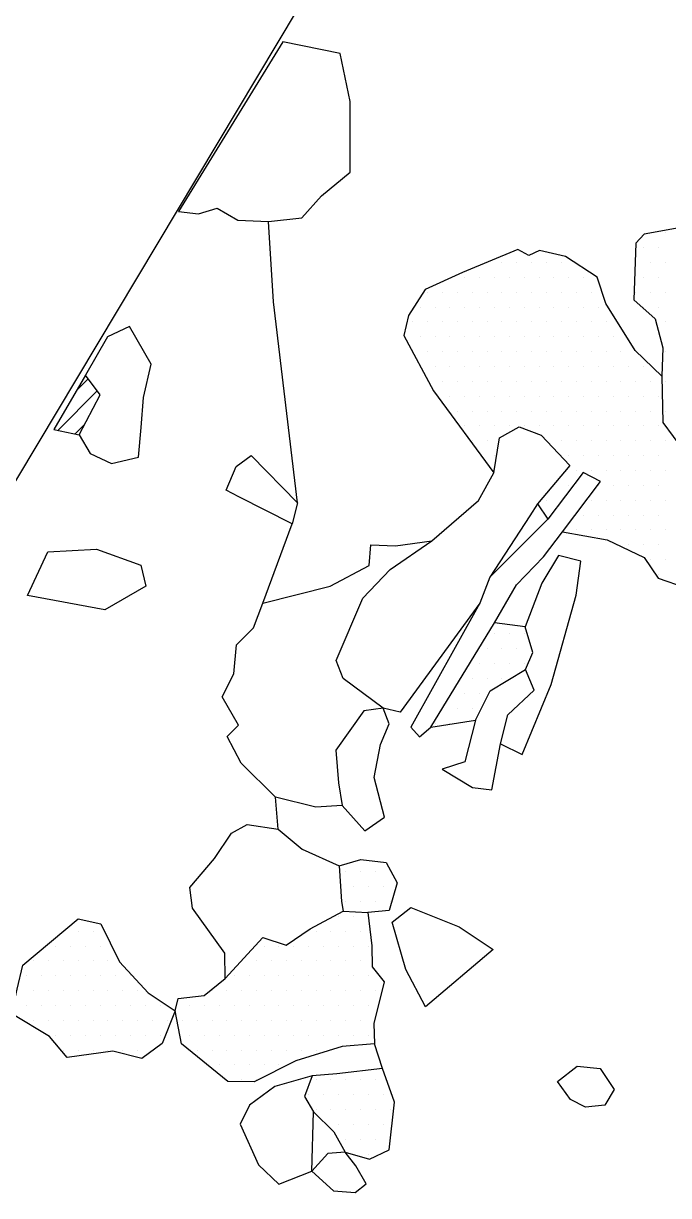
# Model space of a CAD drawing. Header units: metres. Extents: x -13.19 to -9.5, y -12.32 to -7.8.
# Drawn here: x -10.602 to -10.06, y -11.235 to -10.249 of the extents above; entities that cross this region are included whole.
import ezdxf

# ---------------------------------------------------------------- set-up
doc = ezdxf.new("R2010")
doc.units = ezdxf.units.M
doc.header["$LTSCALE"] = 25
doc.header["$MEASUREMENT"] = 0
doc.linetypes.add('STRICHPUNKTX2', pattern=[2, 1, -0.5, 0, -0.5])
doc.layers.get('0').update_dxf_attribs({"linetype": 'CONTINUOUS'})
for name, color, linetype in [('BEFUND', 1, 'CONTINUOUS'), ('FEUER', 1, 'CONTINUOUS'), ('GRABUNGSGRENZE', 3, 'STRICHPUNKTX2'), ('STEINE', 4, 'CONTINUOUS'), ('STEINESCHRAFF', 4, 'CONTINUOUS')]:
    doc.layers.add(name, color=color, linetype=linetype)

# ---------------------------------------------------------------- blocks, each defined once
blk = doc.blocks.new('*X2')
at = {"color": 0}
for p, q in [((-1055.78, -1055.78), (-1054.789, -1054.789)), ((-1057.354, -1059.122), (-1054.037, -1055.805)), ((-1055.887, -1059.423), (-1055.085, -1058.62))]:
    blk.add_line(p, q, dxfattribs=at)
blk = doc.blocks.new('*X7')
at = {"color": 0}
for p, q in [((-1006.25, -1042.5), (-1006.25, -1042.5)), ((-1008.125, -1043.75), (-1008.125, -1043.75)), ((-1006.875, -1043.75), (-1006.875, -1043.75)), ((-1021.25, -1045), (-1021.25, -1045)), ((-1020, -1045), (-1020, -1045)), ((-1018.75, -1045), (-1018.75, -1045)), ((-1017.5, -1045), (-1017.5, -1045)), ((-1016.25, -1045), (-1016.25, -1045)), ((-1015, -1045), (-1015, -1045)), ((-1008.75, -1045), (-1008.75, -1045)), ((-1007.5, -1045), (-1007.5, -1045)), ((-1006.25, -1045), (-1006.25, -1045)), ((-1023.125, -1046.25), (-1023.125, -1046.25)), ((-1021.875, -1046.25), (-1021.875, -1046.25)), ((-1020.625, -1046.25), (-1020.625, -1046.25)), ((-1019.375, -1046.25), (-1019.375, -1046.25)), ((-1018.125, -1046.25), (-1018.125, -1046.25)), ((-1016.875, -1046.25), (-1016.875, -1046.25)), ((-1015.625, -1046.25), (-1015.625, -1046.25)), ((-1014.375, -1046.25), (-1014.375, -1046.25)), ((-1013.125, -1046.25), (-1013.125, -1046.25)), ((-1008.125, -1046.25), (-1008.125, -1046.25)), ((-1006.875, -1046.25), (-1006.875, -1046.25)), ((-1026.25, -1047.5), (-1026.25, -1047.5)), ((-1025, -1047.5), (-1025, -1047.5)), ((-1023.75, -1047.5), (-1023.75, -1047.5)), ((-1022.5, -1047.5), (-1022.5, -1047.5)), ((-1021.25, -1047.5), (-1021.25, -1047.5)), ((-1020, -1047.5), (-1020, -1047.5)), ((-1018.75, -1047.5), (-1018.75, -1047.5)), ((-1017.5, -1047.5), (-1017.5, -1047.5)), ((-1016.25, -1047.5), (-1016.25, -1047.5)), ((-1015, -1047.5), (-1015, -1047.5)), ((-1013.75, -1047.5), (-1013.75, -1047.5)), ((-1012.5, -1047.5), (-1012.5, -1047.5)), ((-1008.75, -1047.5), (-1008.75, -1047.5)), ((-1007.5, -1047.5), (-1007.5, -1047.5)), ((-1006.25, -1047.5), (-1006.25, -1047.5)), ((-1026.875, -1048.75), (-1026.875, -1048.75)), ((-1025.625, -1048.75), (-1025.625, -1048.75)), ((-1024.375, -1048.75), (-1024.375, -1048.75)), ((-1023.125, -1048.75), (-1023.125, -1048.75)), ((-1021.875, -1048.75), (-1021.875, -1048.75)), ((-1020.625, -1048.75), (-1020.625, -1048.75)), ((-1019.375, -1048.75), (-1019.375, -1048.75)), ((-1018.125, -1048.75), (-1018.125, -1048.75)), ((-1016.875, -1048.75), (-1016.875, -1048.75)), ((-1015.625, -1048.75), (-1015.625, -1048.75)), ((-1014.375, -1048.75), (-1014.375, -1048.75)), ((-1013.125, -1048.75), (-1013.125, -1048.75)), ((-1011.875, -1048.75), (-1011.875, -1048.75)), ((-1008.125, -1048.75), (-1008.125, -1048.75)), ((-1006.875, -1048.75), (-1006.875, -1048.75)), ((-1027.5, -1050), (-1027.5, -1050)), ((-1026.25, -1050), (-1026.25, -1050)), ((-1025, -1050), (-1025, -1050)), ((-1023.75, -1050), (-1023.75, -1050)), ((-1022.5, -1050), (-1022.5, -1050)), ((-1021.25, -1050), (-1021.25, -1050)), ((-1020, -1050), (-1020, -1050)), ((-1018.75, -1050), (-1018.75, -1050)), ((-1017.5, -1050), (-1017.5, -1050)), ((-1016.25, -1050), (-1016.25, -1050)), ((-1015, -1050), (-1015, -1050)), ((-1013.75, -1050), (-1013.75, -1050)), ((-1012.5, -1050), (-1012.5, -1050)), ((-1011.25, -1050), (-1011.25, -1050)), ((-1006.25, -1050), (-1006.25, -1050)), ((-1028.125, -1051.25), (-1028.125, -1051.25)), ((-1026.875, -1051.25), (-1026.875, -1051.25)), ((-1025.625, -1051.25), (-1025.625, -1051.25)), ((-1024.375, -1051.25), (-1024.375, -1051.25)), ((-1023.125, -1051.25), (-1023.125, -1051.25)), ((-1021.875, -1051.25), (-1021.875, -1051.25)), ((-1020.625, -1051.25), (-1020.625, -1051.25)), ((-1019.375, -1051.25), (-1019.375, -1051.25)), ((-1018.125, -1051.25), (-1018.125, -1051.25)), ((-1016.875, -1051.25), (-1016.875, -1051.25)), ((-1015.625, -1051.25), (-1015.625, -1051.25)), ((-1014.375, -1051.25), (-1014.375, -1051.25)), ((-1013.125, -1051.25), (-1013.125, -1051.25)), ((-1011.875, -1051.25), (-1011.875, -1051.25)), ((-1010.625, -1051.25), (-1010.625, -1051.25)), ((-1027.5, -1052.5), (-1027.5, -1052.5)), ((-1026.25, -1052.5), (-1026.25, -1052.5)), ((-1025, -1052.5), (-1025, -1052.5)), ((-1023.75, -1052.5), (-1023.75, -1052.5)), ((-1022.5, -1052.5), (-1022.5, -1052.5)), ((-1021.25, -1052.5), (-1021.25, -1052.5)), ((-1020, -1052.5), (-1020, -1052.5)), ((-1018.75, -1052.5), (-1018.75, -1052.5)), ((-1017.5, -1052.5), (-1017.5, -1052.5)), ((-1016.25, -1052.5), (-1016.25, -1052.5)), ((-1015, -1052.5), (-1015, -1052.5)), ((-1013.75, -1052.5), (-1013.75, -1052.5)), ((-1012.5, -1052.5), (-1012.5, -1052.5)), ((-1011.25, -1052.5), (-1011.25, -1052.5)), ((-1010, -1052.5), (-1010, -1052.5)), ((-1008.75, -1052.5), (-1008.75, -1052.5)), ((-1006.25, -1052.5), (-1006.25, -1052.5)), ((-1025.625, -1053.75), (-1025.625, -1053.75)), ((-1024.375, -1053.75), (-1024.375, -1053.75)), ((-1023.125, -1053.75), (-1023.125, -1053.75)), ((-1021.875, -1053.75), (-1021.875, -1053.75)), ((-1020.625, -1053.75), (-1020.625, -1053.75)), ((-1019.375, -1053.75), (-1019.375, -1053.75)), ((-1018.125, -1053.75), (-1018.125, -1053.75)), ((-1016.875, -1053.75), (-1016.875, -1053.75)), ((-1015.625, -1053.75), (-1015.625, -1053.75)), ((-1014.375, -1053.75), (-1014.375, -1053.75)), ((-1013.125, -1053.75), (-1013.125, -1053.75)), ((-1011.875, -1053.75), (-1011.875, -1053.75)), ((-1010.625, -1053.75), (-1010.625, -1053.75)), ((-1009.375, -1053.75), (-1009.375, -1053.75)), ((-1008.125, -1053.75), (-1008.125, -1053.75)), ((-1025, -1055), (-1025, -1055)), ((-1023.75, -1055), (-1023.75, -1055)), ((-1022.5, -1055), (-1022.5, -1055)), ((-1021.25, -1055), (-1021.25, -1055)), ((-1020, -1055), (-1020, -1055)), ((-1018.75, -1055), (-1018.75, -1055)), ((-1017.5, -1055), (-1017.5, -1055)), ((-1016.25, -1055), (-1016.25, -1055)), ((-1015, -1055), (-1015, -1055)), ((-1013.75, -1055), (-1013.75, -1055)), ((-1012.5, -1055), (-1012.5, -1055)), ((-1011.25, -1055), (-1011.25, -1055)), ((-1010, -1055), (-1010, -1055)), ((-1008.75, -1055), (-1008.75, -1055)), ((-1007.5, -1055), (-1007.5, -1055)), ((-1006.25, -1055), (-1006.25, -1055)), ((-1024.375, -1056.25), (-1024.375, -1056.25)), ((-1023.125, -1056.25), (-1023.125, -1056.25)), ((-1021.875, -1056.25), (-1021.875, -1056.25)), ((-1020.625, -1056.25), (-1020.625, -1056.25)), ((-1019.375, -1056.25), (-1019.375, -1056.25)), ((-1018.125, -1056.25), (-1018.125, -1056.25)), ((-1016.875, -1056.25), (-1016.875, -1056.25)), ((-1015.625, -1056.25), (-1015.625, -1056.25)), ((-1014.375, -1056.25), (-1014.375, -1056.25)), ((-1013.125, -1056.25), (-1013.125, -1056.25)), ((-1011.875, -1056.25), (-1011.875, -1056.25)), ((-1010.625, -1056.25), (-1010.625, -1056.25)), ((-1009.375, -1056.25), (-1009.375, -1056.25)), ((-1008.125, -1056.25), (-1008.125, -1056.25)), ((-1006.875, -1056.25), (-1006.875, -1056.25)), ((-1023.75, -1057.5), (-1023.75, -1057.5)), ((-1022.5, -1057.5), (-1022.5, -1057.5)), ((-1021.25, -1057.5), (-1021.25, -1057.5)), ((-1020, -1057.5), (-1020, -1057.5)), ((-1018.75, -1057.5), (-1018.75, -1057.5)), ((-1017.5, -1057.5), (-1017.5, -1057.5)), ((-1016.25, -1057.5), (-1016.25, -1057.5)), ((-1015, -1057.5), (-1015, -1057.5)), ((-1013.75, -1057.5), (-1013.75, -1057.5)), ((-1012.5, -1057.5), (-1012.5, -1057.5)), ((-1011.25, -1057.5), (-1011.25, -1057.5)), ((-1010, -1057.5), (-1010, -1057.5)), ((-1008.75, -1057.5), (-1008.75, -1057.5)), ((-1007.5, -1057.5), (-1007.5, -1057.5)), ((-1006.25, -1057.5), (-1006.25, -1057.5)), ((-1023.125, -1058.75), (-1023.125, -1058.75)), ((-1021.875, -1058.75), (-1021.875, -1058.75)), ((-1020.625, -1058.75), (-1020.625, -1058.75)), ((-1019.375, -1058.75), (-1019.375, -1058.75)), ((-1018.125, -1058.75), (-1018.125, -1058.75)), ((-1016.875, -1058.75), (-1016.875, -1058.75)), ((-1015.625, -1058.75), (-1015.625, -1058.75)), ((-1014.375, -1058.75), (-1014.375, -1058.75)), ((-1013.125, -1058.75), (-1013.125, -1058.75)), ((-1011.875, -1058.75), (-1011.875, -1058.75)), ((-1010.625, -1058.75), (-1010.625, -1058.75)), ((-1009.375, -1058.75), (-1009.375, -1058.75)), ((-1008.125, -1058.75), (-1008.125, -1058.75)), ((-1006.875, -1058.75), (-1006.875, -1058.75)), ((-1022.5, -1060), (-1022.5, -1060)), ((-1021.25, -1060), (-1021.25, -1060)), ((-1016.25, -1060), (-1016.25, -1060)), ((-1015, -1060), (-1015, -1060)), ((-1013.75, -1060), (-1013.75, -1060)), ((-1012.5, -1060), (-1012.5, -1060)), ((-1011.25, -1060), (-1011.25, -1060)), ((-1010, -1060), (-1010, -1060)), ((-1008.75, -1060), (-1008.75, -1060)), ((-1007.5, -1060), (-1007.5, -1060)), ((-1006.25, -1060), (-1006.25, -1060)), ((-1020.625, -1061.25), (-1020.625, -1061.25)), ((-1014.375, -1061.25), (-1014.375, -1061.25)), ((-1013.125, -1061.25), (-1013.125, -1061.25)), ((-1011.875, -1061.25), (-1011.875, -1061.25)), ((-1010.625, -1061.25), (-1010.625, -1061.25)), ((-1009.375, -1061.25), (-1009.375, -1061.25)), ((-1008.125, -1061.25), (-1008.125, -1061.25)), ((-1006.875, -1061.25), (-1006.875, -1061.25)), ((-1013.75, -1062.5), (-1013.75, -1062.5)), ((-1012.5, -1062.5), (-1012.5, -1062.5)), ((-1011.25, -1062.5), (-1011.25, -1062.5)), ((-1010, -1062.5), (-1010, -1062.5)), ((-1008.75, -1062.5), (-1008.75, -1062.5)), ((-1007.5, -1062.5), (-1007.5, -1062.5)), ((-1006.25, -1062.5), (-1006.25, -1062.5)), ((-1015.625, -1063.75), (-1015.625, -1063.75)), ((-1014.375, -1063.75), (-1014.375, -1063.75)), ((-1011.875, -1063.75), (-1011.875, -1063.75)), ((-1010.625, -1063.75), (-1010.625, -1063.75)), ((-1009.375, -1063.75), (-1009.375, -1063.75)), ((-1008.125, -1063.75), (-1008.125, -1063.75)), ((-1006.875, -1063.75), (-1006.875, -1063.75)), ((-1016.25, -1065), (-1016.25, -1065)), ((-1015, -1065), (-1015, -1065)), ((-1012.5, -1065), (-1012.5, -1065)), ((-1011.25, -1065), (-1011.25, -1065)), ((-1010, -1065), (-1010, -1065)), ((-1008.75, -1065), (-1008.75, -1065)), ((-1007.5, -1065), (-1007.5, -1065)), ((-1006.25, -1065), (-1006.25, -1065)), ((-1013.125, -1066.25), (-1013.125, -1066.25)), ((-1011.875, -1066.25), (-1011.875, -1066.25)), ((-1010.625, -1066.25), (-1010.625, -1066.25)), ((-1009.375, -1066.25), (-1009.375, -1066.25)), ((-1008.125, -1066.25), (-1008.125, -1066.25)), ((-1006.875, -1066.25), (-1006.875, -1066.25)), ((-1013.75, -1067.5), (-1013.75, -1067.5)), ((-1012.5, -1067.5), (-1012.5, -1067.5)), ((-1011.25, -1067.5), (-1011.25, -1067.5)), ((-1010, -1067.5), (-1010, -1067.5)), ((-1008.75, -1067.5), (-1008.75, -1067.5)), ((-1007.5, -1067.5), (-1007.5, -1067.5)), ((-1006.25, -1067.5), (-1006.25, -1067.5)), ((-1009.375, -1068.75), (-1009.375, -1068.75)), ((-1008.125, -1068.75), (-1008.125, -1068.75)), ((-1006.875, -1068.75), (-1006.875, -1068.75)), ((-1007.5, -1070), (-1007.5, -1070)), ((-1006.25, -1070), (-1006.25, -1070)), ((-1006.875, -1071.25), (-1006.875, -1071.25)), ((-1020.625, -1076.25), (-1020.625, -1076.25)), ((-1019.375, -1076.25), (-1019.375, -1076.25)), ((-1018.125, -1076.25), (-1018.125, -1076.25)), ((-1021.25, -1077.5), (-1021.25, -1077.5)), ((-1020, -1077.5), (-1020, -1077.5)), ((-1018.75, -1077.5), (-1018.75, -1077.5)), ((-1021.875, -1078.75), (-1021.875, -1078.75)), ((-1020.625, -1078.75), (-1020.625, -1078.75)), ((-1019.375, -1078.75), (-1019.375, -1078.75)), ((-1018.125, -1078.75), (-1018.125, -1078.75)), ((-1022.5, -1080), (-1022.5, -1080)), ((-1021.25, -1080), (-1021.25, -1080)), ((-1020, -1080), (-1020, -1080)), ((-1023.125, -1081.25), (-1023.125, -1081.25)), ((-1021.875, -1081.25), (-1021.875, -1081.25)), ((-1025, -1082.5), (-1025, -1082.5)), ((-1023.75, -1082.5), (-1023.75, -1082.5)), ((-1022.5, -1082.5), (-1022.5, -1082.5)), ((-1025.625, -1083.75), (-1025.625, -1083.75)), ((-1024.375, -1083.75), (-1024.375, -1083.75)), ((-1033.125, -1096.25), (-1033.125, -1096.25)), ((-1031.875, -1096.25), (-1031.875, -1096.25)), ((-1030.625, -1096.25), (-1030.625, -1096.25)), ((-1029.375, -1096.25), (-1029.375, -1096.25)), ((-1032.5, -1097.5), (-1032.5, -1097.5)), ((-1031.25, -1097.5), (-1031.25, -1097.5)), ((-1030, -1097.5), (-1030, -1097.5)), ((-1033.125, -1098.75), (-1033.125, -1098.75)), ((-1031.875, -1098.75), (-1031.875, -1098.75)), ((-1030.625, -1098.75), (-1030.625, -1098.75)), ((-1029.375, -1098.75), (-1029.375, -1098.75)), ((-1033.75, -1100), (-1033.75, -1100)), ((-1032.5, -1100), (-1032.5, -1100)), ((-1031.25, -1100), (-1031.25, -1100)), ((-1056.875, -1101.25), (-1056.875, -1101.25)), ((-1055.625, -1101.25), (-1055.625, -1101.25)), ((-1054.375, -1101.25), (-1054.375, -1101.25)), ((-1035.625, -1101.25), (-1035.625, -1101.25)), ((-1034.375, -1101.25), (-1034.375, -1101.25)), ((-1033.125, -1101.25), (-1033.125, -1101.25)), ((-1031.875, -1101.25), (-1031.875, -1101.25)), ((-1057.5, -1102.5), (-1057.5, -1102.5)), ((-1056.25, -1102.5), (-1056.25, -1102.5)), ((-1055, -1102.5), (-1055, -1102.5)), ((-1053.75, -1102.5), (-1053.75, -1102.5)), ((-1040, -1102.5), (-1040, -1102.5)), ((-1038.75, -1102.5), (-1038.75, -1102.5)), ((-1037.5, -1102.5), (-1037.5, -1102.5)), ((-1036.25, -1102.5), (-1036.25, -1102.5)), ((-1035, -1102.5), (-1035, -1102.5)), ((-1033.75, -1102.5), (-1033.75, -1102.5)), ((-1032.5, -1102.5), (-1032.5, -1102.5)), ((-1031.25, -1102.5), (-1031.25, -1102.5)), ((-1059.375, -1103.75), (-1059.375, -1103.75)), ((-1058.125, -1103.75), (-1058.125, -1103.75)), ((-1056.875, -1103.75), (-1056.875, -1103.75)), ((-1055.625, -1103.75), (-1055.625, -1103.75)), ((-1054.375, -1103.75), (-1054.375, -1103.75)), ((-1053.125, -1103.75), (-1053.125, -1103.75)), ((-1041.875, -1103.75), (-1041.875, -1103.75)), ((-1040.625, -1103.75), (-1040.625, -1103.75)), ((-1039.375, -1103.75), (-1039.375, -1103.75)), ((-1038.125, -1103.75), (-1038.125, -1103.75)), ((-1036.875, -1103.75), (-1036.875, -1103.75)), ((-1035.625, -1103.75), (-1035.625, -1103.75)), ((-1034.375, -1103.75), (-1034.375, -1103.75)), ((-1033.125, -1103.75), (-1033.125, -1103.75)), ((-1031.875, -1103.75), (-1031.875, -1103.75)), ((-1060, -1105), (-1060, -1105)), ((-1058.75, -1105), (-1058.75, -1105)), ((-1057.5, -1105), (-1057.5, -1105)), ((-1056.25, -1105), (-1056.25, -1105)), ((-1055, -1105), (-1055, -1105)), ((-1053.75, -1105), (-1053.75, -1105)), ((-1052.5, -1105), (-1052.5, -1105)), ((-1051.25, -1105), (-1051.25, -1105)), ((-1042.5, -1105), (-1042.5, -1105)), ((-1041.25, -1105), (-1041.25, -1105)), ((-1040, -1105), (-1040, -1105)), ((-1038.75, -1105), (-1038.75, -1105)), ((-1037.5, -1105), (-1037.5, -1105)), ((-1036.25, -1105), (-1036.25, -1105)), ((-1035, -1105), (-1035, -1105)), ((-1033.75, -1105), (-1033.75, -1105)), ((-1032.5, -1105), (-1032.5, -1105)), ((-1031.25, -1105), (-1031.25, -1105)), ((-1059.375, -1106.25), (-1059.375, -1106.25)), ((-1058.125, -1106.25), (-1058.125, -1106.25)), ((-1056.875, -1106.25), (-1056.875, -1106.25)), ((-1055.625, -1106.25), (-1055.625, -1106.25)), ((-1054.375, -1106.25), (-1054.375, -1106.25)), ((-1053.125, -1106.25), (-1053.125, -1106.25)), ((-1051.875, -1106.25), (-1051.875, -1106.25)), ((-1050.625, -1106.25), (-1050.625, -1106.25)), ((-1044.375, -1106.25), (-1044.375, -1106.25)), ((-1043.125, -1106.25), (-1043.125, -1106.25)), ((-1041.875, -1106.25), (-1041.875, -1106.25)), ((-1040.625, -1106.25), (-1040.625, -1106.25)), ((-1039.375, -1106.25), (-1039.375, -1106.25)), ((-1038.125, -1106.25), (-1038.125, -1106.25)), ((-1036.875, -1106.25), (-1036.875, -1106.25)), ((-1035.625, -1106.25), (-1035.625, -1106.25)), ((-1034.375, -1106.25), (-1034.375, -1106.25)), ((-1033.125, -1106.25), (-1033.125, -1106.25)), ((-1031.875, -1106.25), (-1031.875, -1106.25)), ((-1030.625, -1106.25), (-1030.625, -1106.25)), ((-1060, -1107.5), (-1060, -1107.5)), ((-1058.75, -1107.5), (-1058.75, -1107.5)), ((-1057.5, -1107.5), (-1057.5, -1107.5)), ((-1056.25, -1107.5), (-1056.25, -1107.5)), ((-1055, -1107.5), (-1055, -1107.5)), ((-1053.75, -1107.5), (-1053.75, -1107.5)), ((-1052.5, -1107.5), (-1052.5, -1107.5)), ((-1051.25, -1107.5), (-1051.25, -1107.5)), ((-1050, -1107.5), (-1050, -1107.5)), ((-1048.75, -1107.5), (-1048.75, -1107.5)), ((-1046.25, -1107.5), (-1046.25, -1107.5)), ((-1045, -1107.5), (-1045, -1107.5)), ((-1043.75, -1107.5), (-1043.75, -1107.5)), ((-1042.5, -1107.5), (-1042.5, -1107.5)), ((-1041.25, -1107.5), (-1041.25, -1107.5)), ((-1040, -1107.5), (-1040, -1107.5)), ((-1038.75, -1107.5), (-1038.75, -1107.5)), ((-1037.5, -1107.5), (-1037.5, -1107.5)), ((-1036.25, -1107.5), (-1036.25, -1107.5)), ((-1035, -1107.5), (-1035, -1107.5)), ((-1033.75, -1107.5), (-1033.75, -1107.5)), ((-1032.5, -1107.5), (-1032.5, -1107.5)), ((-1031.25, -1107.5), (-1031.25, -1107.5)), ((-1059.375, -1108.75), (-1059.375, -1108.75)), ((-1058.125, -1108.75), (-1058.125, -1108.75)), ((-1056.875, -1108.75), (-1056.875, -1108.75)), ((-1055.625, -1108.75), (-1055.625, -1108.75)), ((-1054.375, -1108.75), (-1054.375, -1108.75)), ((-1053.125, -1108.75), (-1053.125, -1108.75)), ((-1051.875, -1108.75), (-1051.875, -1108.75)), ((-1050.625, -1108.75), (-1050.625, -1108.75)), ((-1049.375, -1108.75), (-1049.375, -1108.75)), ((-1048.125, -1108.75), (-1048.125, -1108.75)), ((-1046.875, -1108.75), (-1046.875, -1108.75)), ((-1045.625, -1108.75), (-1045.625, -1108.75)), ((-1044.375, -1108.75), (-1044.375, -1108.75)), ((-1043.125, -1108.75), (-1043.125, -1108.75)), ((-1041.875, -1108.75), (-1041.875, -1108.75)), ((-1040.625, -1108.75), (-1040.625, -1108.75)), ((-1039.375, -1108.75), (-1039.375, -1108.75)), ((-1038.125, -1108.75), (-1038.125, -1108.75)), ((-1036.875, -1108.75), (-1036.875, -1108.75)), ((-1035.625, -1108.75), (-1035.625, -1108.75)), ((-1034.375, -1108.75), (-1034.375, -1108.75)), ((-1033.125, -1108.75), (-1033.125, -1108.75)), ((-1031.875, -1108.75), (-1031.875, -1108.75)), ((-1057.5, -1110), (-1057.5, -1110)), ((-1056.25, -1110), (-1056.25, -1110)), ((-1055, -1110), (-1055, -1110)), ((-1053.75, -1110), (-1053.75, -1110)), ((-1052.5, -1110), (-1052.5, -1110)), ((-1051.25, -1110), (-1051.25, -1110)), ((-1050, -1110), (-1050, -1110)), ((-1048.75, -1110), (-1048.75, -1110)), ((-1046.25, -1110), (-1046.25, -1110)), ((-1045, -1110), (-1045, -1110)), ((-1043.75, -1110), (-1043.75, -1110)), ((-1042.5, -1110), (-1042.5, -1110)), ((-1041.25, -1110), (-1041.25, -1110)), ((-1040, -1110), (-1040, -1110)), ((-1038.75, -1110), (-1038.75, -1110)), ((-1037.5, -1110), (-1037.5, -1110)), ((-1036.25, -1110), (-1036.25, -1110)), ((-1035, -1110), (-1035, -1110)), ((-1033.75, -1110), (-1033.75, -1110)), ((-1032.5, -1110), (-1032.5, -1110)), ((-1031.25, -1110), (-1031.25, -1110)), ((-1056.875, -1111.25), (-1056.875, -1111.25)), ((-1055.625, -1111.25), (-1055.625, -1111.25)), ((-1054.375, -1111.25), (-1054.375, -1111.25)), ((-1053.125, -1111.25), (-1053.125, -1111.25)), ((-1051.875, -1111.25), (-1051.875, -1111.25)), ((-1050.625, -1111.25), (-1050.625, -1111.25)), ((-1049.375, -1111.25), (-1049.375, -1111.25)), ((-1045.625, -1111.25), (-1045.625, -1111.25)), ((-1044.375, -1111.25), (-1044.375, -1111.25)), ((-1043.125, -1111.25), (-1043.125, -1111.25)), ((-1041.875, -1111.25), (-1041.875, -1111.25)), ((-1040.625, -1111.25), (-1040.625, -1111.25)), ((-1039.375, -1111.25), (-1039.375, -1111.25)), ((-1038.125, -1111.25), (-1038.125, -1111.25)), ((-1036.875, -1111.25), (-1036.875, -1111.25)), ((-1035.625, -1111.25), (-1035.625, -1111.25)), ((-1043.75, -1112.5), (-1043.75, -1112.5)), ((-1042.5, -1112.5), (-1042.5, -1112.5)), ((-1041.25, -1112.5), (-1041.25, -1112.5)), ((-1040, -1112.5), (-1040, -1112.5)), ((-1038.75, -1112.5), (-1038.75, -1112.5)), ((-1043.125, -1113.75), (-1043.125, -1113.75)), ((-1041.875, -1113.75), (-1041.875, -1113.75)), ((-1040.625, -1113.75), (-1040.625, -1113.75)), ((-1035.625, -1113.75), (-1035.625, -1113.75)), ((-1034.375, -1113.75), (-1034.375, -1113.75)), ((-1033.125, -1113.75), (-1033.125, -1113.75)), ((-1031.875, -1113.75), (-1031.875, -1113.75)), ((-1030.625, -1113.75), (-1030.625, -1113.75)), ((-1036.25, -1115), (-1036.25, -1115)), ((-1035, -1115), (-1035, -1115)), ((-1033.75, -1115), (-1033.75, -1115)), ((-1032.5, -1115), (-1032.5, -1115)), ((-1031.25, -1115), (-1031.25, -1115)), ((-1030, -1115), (-1030, -1115)), ((-1035.625, -1116.25), (-1035.625, -1116.25)), ((-1034.375, -1116.25), (-1034.375, -1116.25)), ((-1033.125, -1116.25), (-1033.125, -1116.25)), ((-1031.875, -1116.25), (-1031.875, -1116.25)), ((-1030.625, -1116.25), (-1030.625, -1116.25)), ((-1029.375, -1116.25), (-1029.375, -1116.25)), ((-1033.75, -1117.5), (-1033.75, -1117.5)), ((-1032.5, -1117.5), (-1032.5, -1117.5)), ((-1031.25, -1117.5), (-1031.25, -1117.5)), ((-1030, -1117.5), (-1030, -1117.5)), ((-1033.125, -1118.75), (-1033.125, -1118.75)), ((-1031.875, -1118.75), (-1031.875, -1118.75)), ((-1030.625, -1118.75), (-1030.625, -1118.75)), ((-1029.375, -1118.75), (-1029.375, -1118.75)), ((-1032.5, -1120), (-1032.5, -1120)), ((-1031.25, -1120), (-1031.25, -1120))]:
    blk.add_line(p, q, dxfattribs=at)

msp = doc.modelspace()

# ---------------------------------------------------------------- linework, layer by layer
at = {"layer": 'BEFUND'}
for points in [[(-10.37188, -10.65216), (-10.3921, -10.48302), (-10.39623, -10.41563)], [(-10.40107, -10.73657), (-10.37629, -10.66994)], [(-10.38827, -10.92656), (-10.39053, -10.89971)], [(-10.30035, -11.12807), (-10.30712, -11.10734)]]:
    msp.add_lwpolyline(points, dxfattribs=at)
at = {"layer": 'GRABUNGSGRENZE', "flags": 128}
msp.add_lwpolyline([(-11.12985, -11.67879), (-11.00194, -11.36428), (-10.9668, -11.20683), (-10.89277, -11.15093), (-10.80618, -10.96363), (-10.37192, -10.23748), (-10.21897, -9.98573), (-9.99173, -9.64868), (-9.70349, -9.09065)], dxfattribs=at)
at = {"layer": 'STEINE'}
for points in [[(-10.47184, -10.40716), (-10.4551, -10.40904), (-10.43942, -10.40434), (-10.4221, -10.41433), (-10.39623, -10.41563), (-10.36838, -10.41235), (-10.35181, -10.39396), (-10.32765, -10.37398), (-10.32766, -10.31466), (-10.33612, -10.27418), (-10.38436, -10.26446), (-10.47184, -10.40716)], [(-10.04793, -10.42023), (-10.08032, -10.42608), (-10.08735, -10.43375), (-10.08897, -10.48141), (-10.07108, -10.49748), (-10.06479, -10.52176), (-10.0656, -10.54559), (-10.06476, -10.58462), (-10.0386, -10.61988), (-10.03256, -10.67306), (-10.03235, -10.69789), (-10.00445, -10.69968), (-9.97714, -10.69235), (-9.94524, -10.68751), (-9.91382, -10.68673), (-9.91555, -10.66191), (-9.93389, -10.65142), (-9.9391, -10.63575), (-9.94536, -10.61502), (-9.96879, -10.60204), (-9.97119, -10.55897), (-9.97677, -10.49971)], [(-10.0656, -10.54559), (-10.08809, -10.52399), (-10.11276, -10.48466), (-10.12005, -10.46242), (-10.14657, -10.4449), (-10.16841, -10.44002), (-10.1775, -10.44416), (-10.18666, -10.43917), (-10.23314, -10.45833), (-10.26444, -10.47279), (-10.27845, -10.49471), (-10.28236, -10.51147), (-10.25762, -10.5579), (-10.20684, -10.62691)], [(-10.55538, -10.59494), (-10.54612, -10.61058), (-10.52831, -10.61904), (-10.50554, -10.61378), (-10.50322, -10.58892), (-10.50141, -10.56355), (-10.49506, -10.53562), (-10.51308, -10.50383), (-10.53176, -10.51261), (-10.55024, -10.54471)], [(-10.57671, -10.59056), (-10.55538, -10.59494), (-10.53793, -10.56133), (-10.55024, -10.54471), (-10.57671, -10.59056)], [(-10.29993, -10.82491), (-10.3336, -10.79986), (-10.33931, -10.7847), (-10.31695, -10.73229), (-10.29384, -10.70826), (-10.25907, -10.68414), (-10.21982, -10.65034), (-10.20684, -10.62691), (-10.20203, -10.59747), (-10.18538, -10.5882), (-10.16707, -10.59514), (-10.14302, -10.62078), (-10.17012, -10.65295), (-10.17662, -10.66315), (-10.21014, -10.71464), (-10.21857, -10.73651), (-10.2857, -10.82834), (-10.29993, -10.82491)], [(-10.37629, -10.66994), (-10.4211, -10.64701), (-10.4318, -10.64153), (-10.42335, -10.62168), (-10.41076, -10.61245), (-10.37188, -10.65216), (-10.37629, -10.66994)], [(-10.21857, -10.73651), (-10.27647, -10.84093), (-10.2693, -10.84898), (-10.25974, -10.84079), (-10.20626, -10.75313), (-10.18778, -10.72104), (-10.16517, -10.69752), (-10.14913, -10.6766), (-10.11705, -10.63425), (-10.13181, -10.62677), (-10.16138, -10.66606), (-10.21014, -10.71464)], [(-10.17012, -10.65295), (-10.16138, -10.66606)], [(-10.14913, -10.6766), (-10.11155, -10.68337), (-10.0805, -10.69831), (-10.06869, -10.71544), (-10.04581, -10.72336), (-10.02407, -10.71759), (-10.00445, -10.69968), (-10.00961, -10.68959)], [(-10.3342, -10.90683), (-10.35649, -10.90803), (-10.39053, -10.89971), (-10.41917, -10.87106), (-10.43102, -10.84886), (-10.42147, -10.83914), (-10.43536, -10.81544), (-10.42539, -10.79609), (-10.42307, -10.77174), (-10.409, -10.75742), (-10.40107, -10.73657), (-10.34441, -10.72239), (-10.31161, -10.70487), (-10.31024, -10.68762), (-10.28945, -10.68846), (-10.25907, -10.68414)], [(-10.59883, -10.73016), (-10.58191, -10.69352), (-10.54087, -10.69114), (-10.50374, -10.7045), (-10.49954, -10.72221), (-10.53383, -10.74228), (-10.59883, -10.73016)], [(-10.20132, -10.85499), (-10.18299, -10.86395), (-10.15866, -10.80494), (-10.13752, -10.72973), (-10.13371, -10.70131), (-10.1525, -10.6964), (-10.1665, -10.71984), (-10.18037, -10.75646)], [(-10.25974, -10.84079), (-10.22228, -10.83489), (-10.20982, -10.81045), (-10.18006, -10.79245), (-10.1741, -10.7782), (-10.18037, -10.75646), (-10.20626, -10.75313)], [(-10.22228, -10.83489), (-10.2311, -10.86994), (-10.25031, -10.87619), (-10.22483, -10.89169), (-10.20859, -10.89358), (-10.20132, -10.85499), (-10.19494, -10.8306), (-10.17282, -10.80962), (-10.18006, -10.79245)], [(-10.29993, -10.82491), (-10.31613, -10.82708), (-10.33967, -10.86024), (-10.33741, -10.88759), (-10.3342, -10.90683), (-10.31526, -10.92796), (-10.29863, -10.91666), (-10.30753, -10.88328), (-10.3022, -10.85535), (-10.29474, -10.83805), (-10.29993, -10.82491)], [(-10.43281, -11.05216), (-10.43299, -11.03087), (-10.46019, -10.99308), (-10.46237, -10.97586), (-10.44179, -10.95135), (-10.42728, -10.92994), (-10.41416, -10.92273), (-10.38827, -10.92656), (-10.36785, -10.94362), (-10.3368, -10.95754), (-10.33502, -10.98744), (-10.33343, -10.99554)], [(-10.3368, -10.95754), (-10.3186, -10.95232), (-10.29729, -10.95467), (-10.28801, -10.97182), (-10.29491, -10.9952), (-10.31264, -10.99688)], [(-10.60273, -11.04095), (-10.55643, -11.00202), (-10.53713, -11.00642), (-10.52165, -11.03822), (-10.49759, -11.06438), (-10.47465, -11.07939), (-10.48557, -11.10686), (-10.50269, -11.11968), (-10.52708, -11.1133), (-10.56556, -11.1187), (-10.58041, -11.10109), (-10.61201, -11.08209), (-10.60763, -11.06127), (-10.60273, -11.04095)], [(-10.47465, -11.07939), (-10.4722, -11.06923), (-10.45043, -11.0665), (-10.43281, -11.05216), (-10.40117, -11.01792), (-10.38134, -11.02434), (-10.36119, -11.01048), (-10.33343, -10.99554), (-10.31264, -10.99688), (-10.30935, -11.02473), (-10.3092, -11.04247), (-10.29895, -11.05506), (-10.30778, -11.09011), (-10.30712, -11.10734), (-10.33447, -11.10961), (-10.37341, -11.1216), (-10.40823, -11.13914), (-10.43054, -11.13882), (-10.46934, -11.10722), (-10.47465, -11.07939)], [(-10.2643, -11.07605), (-10.28079, -11.04476), (-10.29229, -11.00481), (-10.27668, -10.99251), (-10.23598, -11.00889), (-10.20743, -11.0279), (-10.2643, -11.07605)], [(-10.35961, -11.13416), (-10.36605, -11.15145), (-10.35833, -11.16456), (-10.34146, -11.18114), (-10.33168, -11.1983), (-10.31135, -11.2042), (-10.29469, -11.19646), (-10.29047, -11.15637), (-10.30035, -11.12807), (-10.33884, -11.13246), (-10.35961, -11.13416)], [(-10.14247, -11.15408), (-10.15324, -11.13896), (-10.13663, -11.12615), (-10.11735, -11.12801), (-10.10553, -11.14565), (-10.11353, -11.1589), (-10.12974, -11.16056), (-10.14247, -11.15408)], [(-10.35961, -11.13416), (-10.39096, -11.14305), (-10.41212, -11.15894), (-10.42009, -11.17473), (-10.40459, -11.20907), (-10.38772, -11.22514), (-10.35993, -11.21426), (-10.35833, -11.16456)], [(-10.35993, -11.21426), (-10.34154, -11.23083), (-10.32328, -11.23219), (-10.31421, -11.22501), (-10.32296, -11.20988), (-10.33168, -11.1983), (-10.34637, -11.19944), (-10.35993, -11.21426)]]:
    msp.add_lwpolyline(points, dxfattribs=at)

# ---------------------------------------------------------------- block references
at = {"layer": 'FEUER', "xscale": 0.01, "yscale": 0.01, "zscale": 0.01}
msp.add_blockref('*X2', (0, 0), dxfattribs=at)
at = {"layer": 'STEINESCHRAFF', "xscale": 0.01, "yscale": 0.01, "zscale": 0.01}
msp.add_blockref('*X7', (0, 0), dxfattribs=at)

doc.saveas('drawing.dxf')
